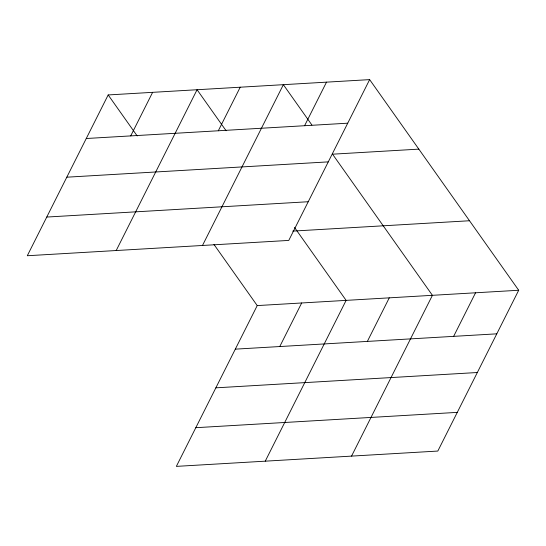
<?xml version="1.0" encoding="UTF-8"?>
<svg xmlns="http://www.w3.org/2000/svg" width="546" height="546" viewBox="0 0 546 546"><rect width="100%" height="100%" fill="white"/><g stroke="black" fill="none" stroke-linecap="round" stroke-linejoin="round"><path stroke-width="0.82" d="M369.649 79.62L108.176 94.943L27.3 255.74L288.773 240.417L369.649 79.62L518.7 290.26L437.824 451.057L176.351 466.38L257.227 305.583L518.7 290.26M130.712 135.906L152.627 92.335M116.202 250.532L197.072 89.728L226.099 130.74M218.304 130.774L240.22 87.203M202.491 245.475L283.36 84.678L311.889 124.993M304.593 125.716L326.508 82.146M279.764 346.546L301.679 302.975M265.254 461.172L346.13 300.375L294.506 227.416M367.356 341.414L389.271 297.843M351.542 456.115L432.412 295.318L332.548 154.19L418.837 149.133M453.644 336.356L475.559 292.786M86.261 138.507L347.734 123.191M66.803 177.191L328.276 161.875M46.758 217.055L308.231 201.733M292.745 231.108L469.512 220.748M235.312 349.147L496.785 333.831M215.854 387.837L477.334 372.515M195.809 427.695L457.282 412.373M108.176 94.943L137.196 135.954M213.943 244.41L257.227 305.583"/></g></svg>
